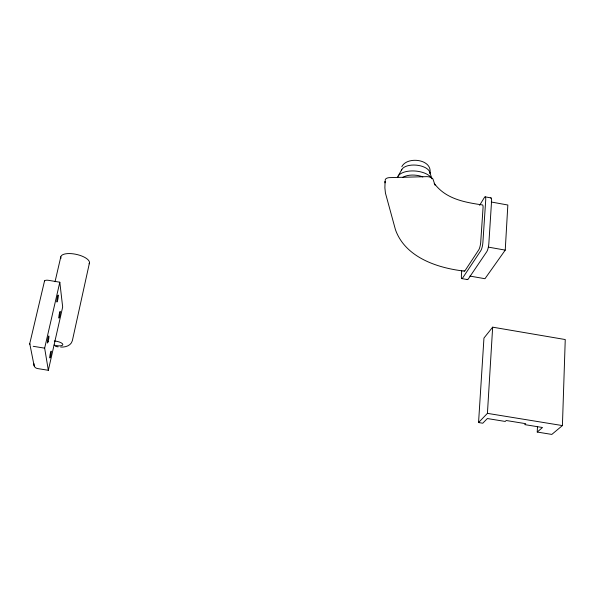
<?xml version="1.0" encoding="UTF-8"?>
<svg xmlns="http://www.w3.org/2000/svg" width="595" height="595" viewBox="0 0 595 595"><rect width="100%" height="100%" fill="white"/><g stroke="black" fill="none" stroke-linecap="round" stroke-linejoin="round"><path stroke-width="0.89" d="M562.416 425.581L565.25 339.544L492.66 327.168L483.951 338.072L478.559 422.539L482.768 423.224L487.35 418.538L505.222 421.446L506.196 420.501L525.749 423.685L524.731 424.614L542.484 427.5L537.24 432.052L551.818 434.417L562.416 425.581L487.424 413.361L478.559 422.539M537.24 432.052L537.471 426.489M469.864 276.073L484.97 278.713L505.237 250.116L507.84 205.015L491.247 202.01M487.424 413.361L492.66 327.168M385.069 182.018L384.883 187.834L385.434 193.048L395.452 229.7C405.284 257.486 437.623 268.1 464.293 271.104M461.75 270.584L461.408 275.195A5.824 1.22 -80 0 0 462.538 278.148L480.812 250.666A6.136 1.354 -79.6 0 0 482.88 242.604L485.713 200.061A6.047 1.309 -79.2 0 0 484.382 197.518L479.63 205.305M385.084 181.795L385.151 180.999L385.002 182.858M429.887 173.39C432.952 159.162 407.166 155.927 401.818 166.682M89.406 263.146L72.367 340.63C71.102 345.71 65.294 347.428 60.638 347.041M34.049 363.798A4.463 4.076 -13.1 0 0 37.463 368.543L48.336 370.291L62.668 307.013L59.812 282.216L48.664 280.342A4.544 1.659 12.3 0 0 44.454 281.338M48.336 370.291L44.655 348.157L59.812 282.216M55.038 281.718L60.816 256.78M34.16 365.91L29.75 343.613L44.543 280.914M398.01 176.321L401.811 169.493M58.132 346.855L55.514 346.431M33.208 346.297L44.655 348.157M461.832 278.594L467.469 279.576M488.339 247.118L505.237 250.116M485.178 196.856L491.009 197.912M434.194 183.32C445.625 198.931 464.45 202.293 482.337 204.925A6.017 1.294 -79.2 0 1 483.066 207.469L480.678 242.782A6.084 1.331 -79.6 0 1 478.901 249.625L465.007 270.703A5.853 1.235 -79.9 0 1 464.048 270.725M435.034 185.186L432.967 179.065A5.913 2.93 4.7 0 0 427.076 176.633L389.033 177.645A5.853 2.886 5.7 0 0 385.233 180.345M429.687 171.97L431.858 178.545M29.75 343.613L29.891 344.327M397.564 177.407A17.538 8.672 5 0 1 413.979 170.951A17.538 8.672 5 0 1 431.896 178.79M401.447 170.393A14.332 7.17 5 0 1 416.262 165.142A14.332 7.17 5 0 1 429.88 172.922M402.748 177.466A14.384 7.088 5.1 0 1 422.837 176.938M467.209 279.211A5.824 1.25 -79.9 0 0 468.191 279.137L486.755 251.715A6.136 1.383 -79.6 0 0 488.837 243.66L491.574 201.125A6.047 1.339 -79.1 0 0 490.63 198.046M54.294 340.965A6.679 2.157 11.3 0 1 62.862 344.624A6.679 2.157 11.3 0 1 54.093 345.085M60.988 258.312A14.644 5.652 12.3 0 1 75.587 254.229A14.644 5.652 12.3 0 1 89.086 263.83M59.552 316.659A3.436 0.402 -79.7 0 0 60.184 311.386A3.436 0.402 -79.7 0 0 58.92 316.228A3.436 0.402 -79.7 0 0 59.552 316.659M57.551 300.557A3.548 0.431 -79.8 0 0 58.198 295.075A3.548 0.431 -79.8 0 0 56.889 300.029A3.548 0.431 -79.8 0 0 57.551 300.557M48.188 341.411A3.615 0.439 -79.5 0 0 48.835 335.93A3.615 0.439 -79.5 0 0 47.474 341.084A3.615 0.439 -79.5 0 0 48.188 341.411M50.53 356.405A3.496 0.417 -79.5 0 0 51.155 351.139A3.496 0.417 -79.5 0 0 49.846 356.167A3.496 0.417 -79.5 0 0 50.53 356.405"/></g></svg>
